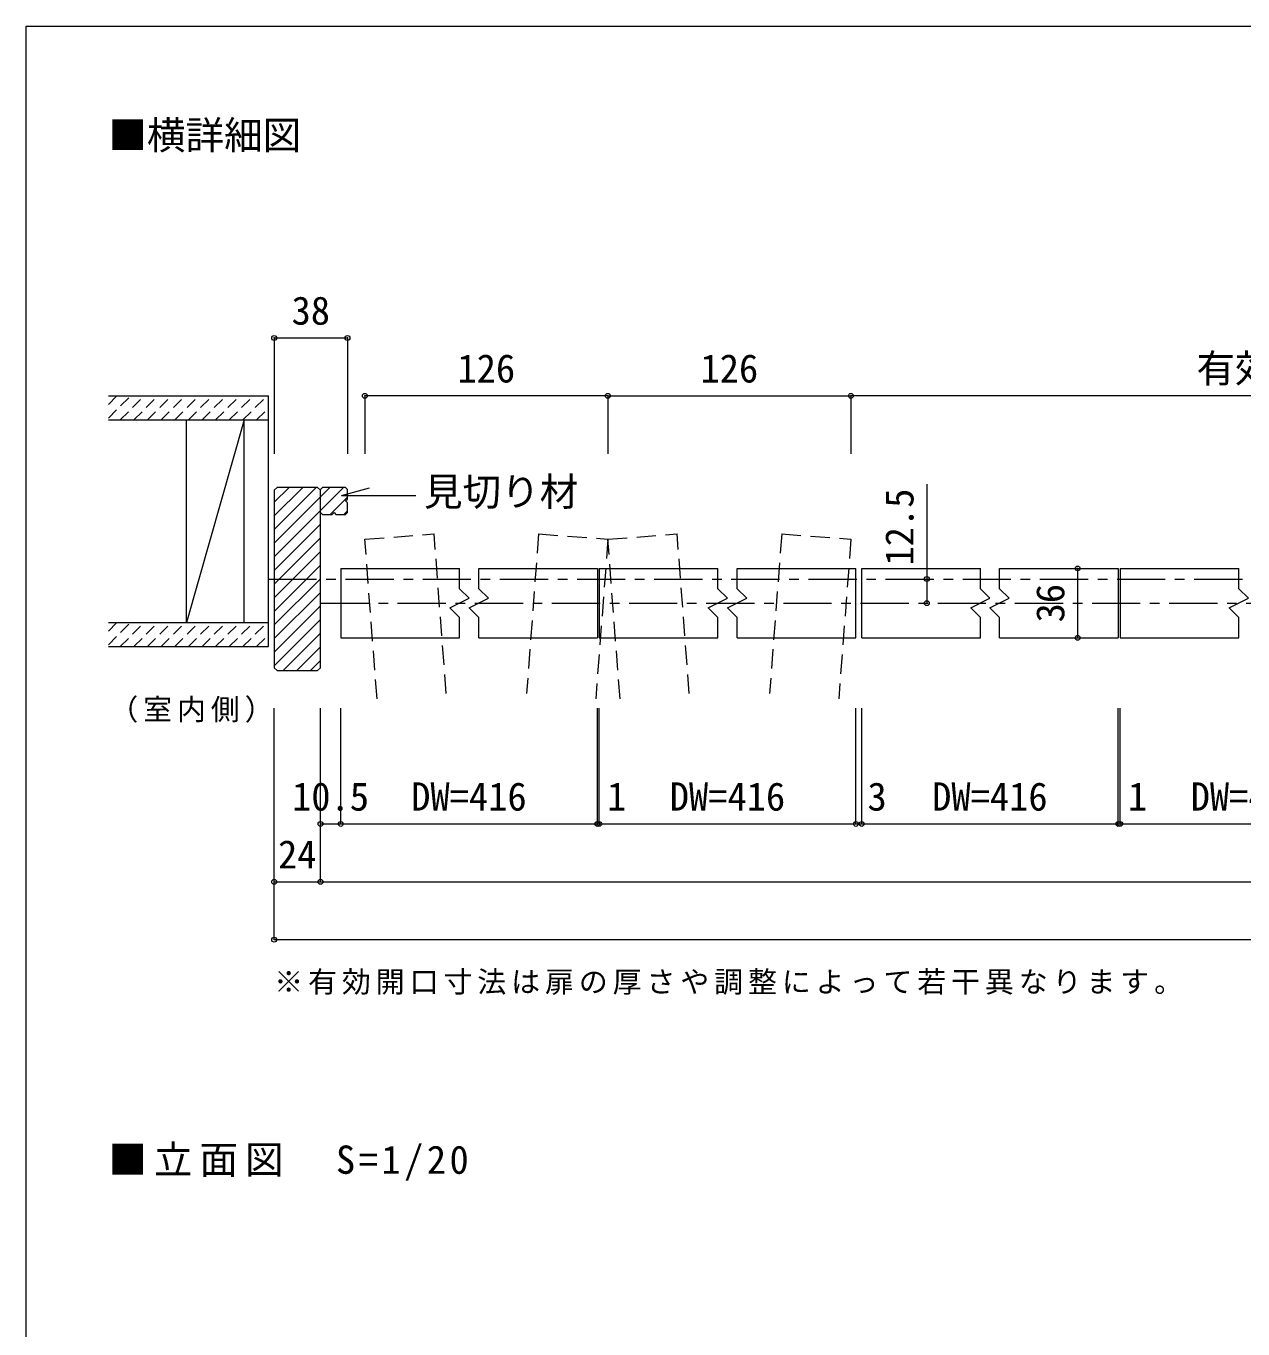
# Model space of a CAD drawing. Units: millimetres on the paper, with parts at other scales. Extents: x -197 to 281, y -138 to 137.
# Drawn here: x -197.2 to -71, y 1.9 to 137 of the extents above; entities that cross this region are included whole.
import ezdxf
from ezdxf.enums import TextEntityAlignment as Align

# ---------------------------------------------------------------- set-up
doc = ezdxf.new("R2010")
doc.units = ezdxf.units.MM
doc.header["$PDMODE"] = 32
doc.header["$PDSIZE"] = 0.5
for name, pattern in [('CHAIN1', [8, 5, -1, 1, -1]), ('DASHED1', [1.8, 1.2, -0.6]), ('DASHED2', [3, 2, -1])]:
    doc.linetypes.add(name, pattern=pattern)
for name, color, linetype, lineweight in [('0-1_通り芯', 4, 'CHAIN1', 9), ('0-3_仕上げ', 2, 'Continuous', 9), ('0-4_枠', 3, 'Continuous', 9), ('0-6_扉', 2, 'Continuous', 9), ('0-A_文字', 7, 'Continuous', 9), ('0-B_寸法', 7, 'Continuous', 9), ('0-C_ハッチ', 4, 'DASHED1', 9), ('1-A_文字', 7, 'Continuous', 9), ('F-0_補助線', 7, 'Continuous', 9)]:
    doc.layers.add(name, color=color, linetype=linetype, lineweight=lineweight)
doc.styles.add('ＭＳ ゴシック', font='')
doc.styles.get('ＭＳ ゴシック').set_extended_font_data('MS Gothic')

msp = doc.modelspace()

# ---------------------------------------------------------------- linework, layer by layer
at = {"layer": '0-1_通り芯'}
for p, q in [((-172.068, 79.65), (58.399, 79.65)), ((-166.668, 77.15), (52.999, 77.15))]:
    msp.add_line(p, q, dxfattribs=at)
at = {"layer": '0-3_仕上げ'}
for p, q in [((-188.667, 98.65), (-172.068, 98.65)), ((-172.068, 72.65), (-172.068, 98.65)), ((-188.667, 96.15), (-172.068, 96.15)), ((-180.568, 75.15), (-180.568, 96.15)), ((-174.568, 75.15), (-174.568, 96.15)), ((-188.667, 75.15), (-172.068, 75.15)), ((-188.667, 72.65), (-172.068, 72.65))]:
    msp.add_line(p, q, dxfattribs=at)
at = {"layer": '0-3_仕上げ', "color": 7}
msp.add_line((-174.568, 96.15), (-180.568, 75.15), dxfattribs=at)
at = {"layer": '0-4_枠'}
for p, q in [((-166.968, 89.15), (-171.168, 89.15)), ((-166.668, 88.85), (-166.968, 89.15)), ((-166.468, 89.15), (-166.668, 88.95)), ((-166.668, 70.45), (-166.668, 88.95)), ((-164.068, 89.15), (-166.468, 89.15)), ((-163.868, 88.95), (-164.068, 89.15)), ((-164.068, 87.75), (-163.868, 87.95)), ((-163.868, 87.95), (-163.868, 88.95)), ((-166.668, 86.55), (-166.468, 86.35)), ((-165.468, 86.35), (-165.268, 86.55)), ((-165.268, 86.55), (-165.068, 86.35)), ((-163.868, 87.55), (-164.068, 87.75)), ((-164.068, 86.35), (-163.868, 86.55)), ((-163.868, 86.55), (-163.868, 87.55)), ((-166.468, 86.35), (-165.468, 86.35)), ((-165.068, 86.35), (-164.068, 86.35)), ((-171.468, 70.45), (-171.168, 70.15)), ((-166.968, 70.15), (-166.668, 70.45)), ((-171.168, 70.15), (-166.968, 70.15))]:
    msp.add_line(p, q, dxfattribs=at)
msp.add_lwpolyline([(-171.168, 89.15), (-171.468, 88.85), (-171.468, 70.45)], dxfattribs=at)
at = {"layer": '0-6_扉', "linetype": 'DASHED2'}
for p, q in [((-162.068, 83.781), (-154.889, 84.328)), ((-160.808, 67.222), (-162.068, 83.781)), ((-153.629, 67.768), (-154.889, 84.328)), ((-144.047, 84.328), (-145.307, 67.768)), ((-144.047, 84.328), (-136.868, 83.781)), ((-136.868, 83.781), (-138.128, 67.222)), ((-136.868, 83.781), (-129.689, 84.328)), ((-135.608, 67.222), (-136.868, 83.781)), ((-128.429, 67.768), (-129.689, 84.328)), ((-118.847, 84.328), (-120.107, 67.768)), ((-118.847, 84.328), (-111.668, 83.781)), ((-111.668, 83.781), (-112.928, 67.222))]:
    msp.add_line(p, q, dxfattribs=at)
at = {"layer": '0-6_扉', "color": 6}
for p, q in [((-164.568, 80.75), (-152.264, 80.75)), ((-164.568, 80.75), (-164.568, 73.55)), ((-150.264, 80.75), (-137.96, 80.75)), ((-137.96, 80.75), (-137.96, 73.55)), ((-137.76, 80.75), (-125.456, 80.75)), ((-137.76, 80.75), (-137.76, 73.55)), ((-123.456, 80.75), (-111.151, 80.75)), ((-111.151, 73.55), (-111.151, 80.75)), ((-110.551, 80.75), (-98.247, 80.75)), ((-110.551, 73.55), (-110.551, 80.75)), ((-96.247, 80.75), (-83.943, 80.75)), ((-83.943, 80.75), (-83.943, 73.55)), ((-83.743, 80.75), (-71.439, 80.75)), ((-83.743, 80.75), (-83.743, 73.55)), ((-164.568, 73.55), (-152.264, 73.55)), ((-150.264, 73.55), (-137.96, 73.55)), ((-137.76, 73.55), (-125.456, 73.55)), ((-123.456, 73.55), (-111.151, 73.55)), ((-110.551, 73.55), (-98.247, 73.55)), ((-96.247, 73.55), (-83.943, 73.55)), ((-83.743, 73.55), (-71.439, 73.55))]:
    msp.add_line(p, q, dxfattribs=at)
at = {"layer": '0-6_扉'}
for p, q in [((-152.264, 78.65), (-152.264, 80.75)), ((-150.264, 78.65), (-150.264, 80.75)), ((-125.456, 78.65), (-125.456, 80.75)), ((-123.456, 78.65), (-123.456, 80.75)), ((-98.247, 78.65), (-98.247, 80.75)), ((-96.247, 78.65), (-96.247, 80.75)), ((-71.439, 78.65), (-71.439, 80.75)), ((-151.264, 77.65), (-152.264, 78.65)), ((-149.264, 77.65), (-150.264, 78.65)), ((-124.456, 77.65), (-125.456, 78.65)), ((-122.456, 77.65), (-123.456, 78.65)), ((-97.247, 77.65), (-98.247, 78.65)), ((-95.247, 77.65), (-96.247, 78.65)), ((-70.439, 77.65), (-71.439, 78.65)), ((-153.264, 76.65), (-151.264, 77.65)), ((-151.264, 76.65), (-149.264, 77.65)), ((-126.456, 76.65), (-124.456, 77.65)), ((-124.456, 76.65), (-122.456, 77.65)), ((-99.247, 76.65), (-97.247, 77.65)), ((-97.247, 76.65), (-95.247, 77.65)), ((-72.439, 76.65), (-70.439, 77.65)), ((-152.264, 75.65), (-153.264, 76.65)), ((-150.264, 75.65), (-151.264, 76.65)), ((-125.456, 75.65), (-126.456, 76.65)), ((-123.456, 75.65), (-124.456, 76.65)), ((-98.247, 75.65), (-99.247, 76.65)), ((-96.247, 75.65), (-97.247, 76.65)), ((-71.439, 75.65), (-72.439, 76.65)), ((-152.264, 73.55), (-152.264, 75.65)), ((-150.264, 73.55), (-150.264, 75.65)), ((-125.456, 73.55), (-125.456, 75.65)), ((-123.456, 73.55), (-123.456, 75.65)), ((-98.247, 73.55), (-98.247, 75.65)), ((-96.247, 73.55), (-96.247, 75.65)), ((-71.439, 73.55), (-71.439, 75.65))]:
    msp.add_line(p, q, dxfattribs=at)
at = {"layer": '0-B_寸法', "color": 4}
for p, q in [((-171.468, 104.65), (-171.468, 92.65)), ((-171.468, 104.65), (-163.868, 104.65)), ((-163.868, 104.65), (-163.868, 92.65)), ((-162.068, 98.65), (-162.068, 92.65)), ((-136.868, 98.65), (-162.068, 98.65)), ((-136.868, 98.65), (-136.868, 92.65)), ((-136.868, 98.65), (-111.668, 98.65)), ((-136.868, 98.65), (-136.868, 92.65)), ((-2.001, 98.65), (-111.668, 98.65)), ((-111.668, 98.65), (-111.668, 92.65)), ((-103.799, 89.498), (-103.799, 77.15)), ((-88.155, 80.75), (-88.155, 73.55)), ((-171.468, 48.25), (-171.468, 66.25)), ((-166.668, 54.25), (-166.668, 66.25)), ((-164.568, 54.25), (-164.568, 66.25)), ((-137.96, 54.25), (-137.96, 66.25)), ((-137.76, 54.25), (-137.76, 66.25)), ((-111.151, 54.25), (-111.151, 66.25)), ((-110.551, 54.25), (-110.551, 66.25)), ((-83.943, 54.25), (-83.943, 66.25)), ((-83.743, 54.25), (-83.743, 66.25)), ((-166.668, 48.25), (-166.668, 54.25)), ((-166.668, 54.25), (-164.568, 54.25)), ((-164.568, 54.25), (-137.96, 54.25)), ((-137.96, 54.25), (-137.76, 54.25)), ((-137.76, 54.25), (-111.151, 54.25)), ((-111.151, 54.25), (-110.551, 54.25)), ((-110.551, 54.25), (-83.943, 54.25)), ((-83.943, 54.25), (-83.743, 54.25)), ((-83.743, 54.25), (-57.135, 54.25)), ((-171.468, 42.25), (-171.468, 48.25)), ((-171.468, 48.25), (-166.668, 48.25)), ((-166.668, 48.25), (52.999, 48.25)), ((-171.468, 42.25), (57.799, 42.25))]:
    msp.add_line(p, q, dxfattribs=at)
at = {"layer": '0-B_寸法'}
for p in [(-171.468, 104.65), (-163.868, 104.65), (-162.068, 98.65), (-136.868, 98.65), (-111.668, 98.65), (-103.799, 79.65), (-88.155, 80.75), (-103.799, 77.15), (-88.155, 73.55), (-166.668, 54.25), (-164.568, 54.25), (-137.96, 54.25), (-137.76, 54.25), (-111.151, 54.25), (-110.551, 54.25), (-83.943, 54.25), (-83.743, 54.25), (-171.468, 48.25), (-166.668, 48.25), (-171.468, 42.25)]:
    msp.add_point(p, dxfattribs=at)
at = {"layer": '0-C_ハッチ'}
for p, q in [((-188.667, 97.751), (-187.768, 98.65)), ((-188.667, 96.337), (-186.353, 98.65)), ((-187.439, 96.15), (-184.939, 98.65)), ((-186.025, 96.15), (-183.525, 98.65)), ((-184.611, 96.15), (-182.111, 98.65)), ((-183.197, 96.15), (-180.697, 98.65)), ((-181.782, 96.15), (-179.282, 98.65)), ((-180.368, 96.15), (-177.868, 98.65)), ((-178.954, 96.15), (-176.454, 98.65)), ((-177.54, 96.15), (-175.04, 98.65)), ((-176.126, 96.15), (-173.626, 98.65)), ((-174.711, 96.15), (-172.211, 98.65)), ((-173.297, 96.15), (-172.068, 97.379)), ((-188.667, 74.251), (-187.768, 75.15)), ((-188.667, 72.837), (-186.353, 75.15)), ((-187.439, 72.65), (-184.939, 75.15)), ((-186.025, 72.65), (-183.525, 75.15)), ((-184.611, 72.65), (-182.111, 75.15)), ((-183.197, 72.65), (-180.697, 75.15)), ((-181.782, 72.65), (-179.282, 75.15)), ((-180.368, 72.65), (-177.868, 75.15)), ((-178.954, 72.65), (-176.454, 75.15)), ((-177.54, 72.65), (-175.04, 75.15)), ((-176.126, 72.65), (-173.626, 75.15)), ((-174.711, 72.65), (-172.211, 75.15)), ((-173.297, 72.65), (-172.068, 73.879))]:
    msp.add_line(p, q, dxfattribs=at)
at = {"layer": '0-C_ハッチ', "linetype": 'Continuous'}
for p, q in [((-171.468, 87.612), (-169.93, 89.15)), ((-171.468, 86.197), (-168.515, 89.15)), ((-171.468, 84.783), (-167.101, 89.15)), ((-171.468, 83.369), (-166.668, 88.169)), ((-166.668, 88.169), (-165.687, 89.15)), ((-166.668, 86.755), (-164.273, 89.15)), ((-165.658, 86.35), (-163.868, 88.14)), ((-171.468, 81.955), (-166.668, 86.755)), ((-164.244, 86.35), (-163.868, 86.726)), ((-171.468, 80.54), (-166.668, 85.34)), ((-171.468, 79.126), (-166.668, 83.926)), ((-171.468, 77.712), (-166.668, 82.512)), ((-171.468, 76.298), (-166.668, 81.098)), ((-171.468, 74.884), (-166.668, 79.684)), ((-171.468, 73.469), (-166.668, 78.269)), ((-171.468, 72.055), (-166.668, 76.855)), ((-171.468, 70.641), (-166.668, 75.441)), ((-170.545, 70.15), (-166.668, 74.027)), ((-169.131, 70.15), (-166.668, 72.613)), ((-167.716, 70.15), (-166.668, 71.198))]:
    msp.add_line(p, q, dxfattribs=at)
at = {"layer": '1-A_文字'}
for q in [(-161.583, 89.101), (-156.767, 88.325)]:
    msp.add_line((-164.481, 88.325), q, dxfattribs=at)
at = {"layer": 'F-0_補助線', "color": 3, "lineweight": 18}
msp.add_lwpolyline([(-197.2, 137), (197.8, 137), (197.8, -138), (-197.2, -138)], close=True, dxfattribs=at)

# ---------------------------------------------------------------- texts
at = {"layer": '0-A_文字', "style": 'ＭＳ ゴシック'}
msp.add_text('■横詳細図', height=2.933, dxfattribs=at).set_placement((-188.667, 123.333), align=Align.BOTTOM_LEFT)
at = {"layer": '0-A_文字', "attachment_point": 7, "style": 'ＭＳ ゴシック'}
for s, insert, char_height in [('\\T1.17;（室内側）', (-188.567, 64.75), 2.199), ('\\T1.17;※有効開口寸法は扉の厚さや調整によって若干異なります。', (-171.468, 36.511), 2.199), ('\\T1.18;■立面図\u3000S=1/20', (-188.667, 17.25), 2.933)]:
    msp.add_mtext(s, dxfattribs=dict(at, insert=insert, char_height=char_height))
at = {"layer": '0-B_寸法', "style": 'ＭＳ ゴシック'}
for s, p in [('38', (-169.668, 105.15)), ('126', (-152.468, 99.15)), ('126', (-127.268, 99.15)), ('有効開口寸法＝2,812', (-75.835, 99.15)), ('10.5', (-169.618, 54.75)), ('DW=416', (-157.264, 54.75)), ('1', (-136.955, 54.75)), ('DW=416', (-130.456, 54.75)), ('3', (-109.947, 54.75)), ('DW=416', (-103.247, 54.75)), ('1', (-82.939, 54.75)), ('DW=416', (-76.439, 54.75)), ('24', (-171.068, 48.75))]:
    msp.add_text(s, height=2.933, dxfattribs=at).set_placement(p, align=Align.BOTTOM_LEFT)
for s, p in [('12.5', (-104.299, 81.048)), ('36', (-88.655, 75.15))]:
    msp.add_text(s, height=2.933, rotation=90, dxfattribs=at).set_placement(p, align=Align.BOTTOM_LEFT)
at = {"layer": '1-A_文字', "style": 'ＭＳ ゴシック'}
msp.add_text('見切り材', height=2.933, dxfattribs=at).set_placement((-155.938, 86.361), align=Align.BOTTOM_LEFT)

doc.saveas('drawing.dxf')
